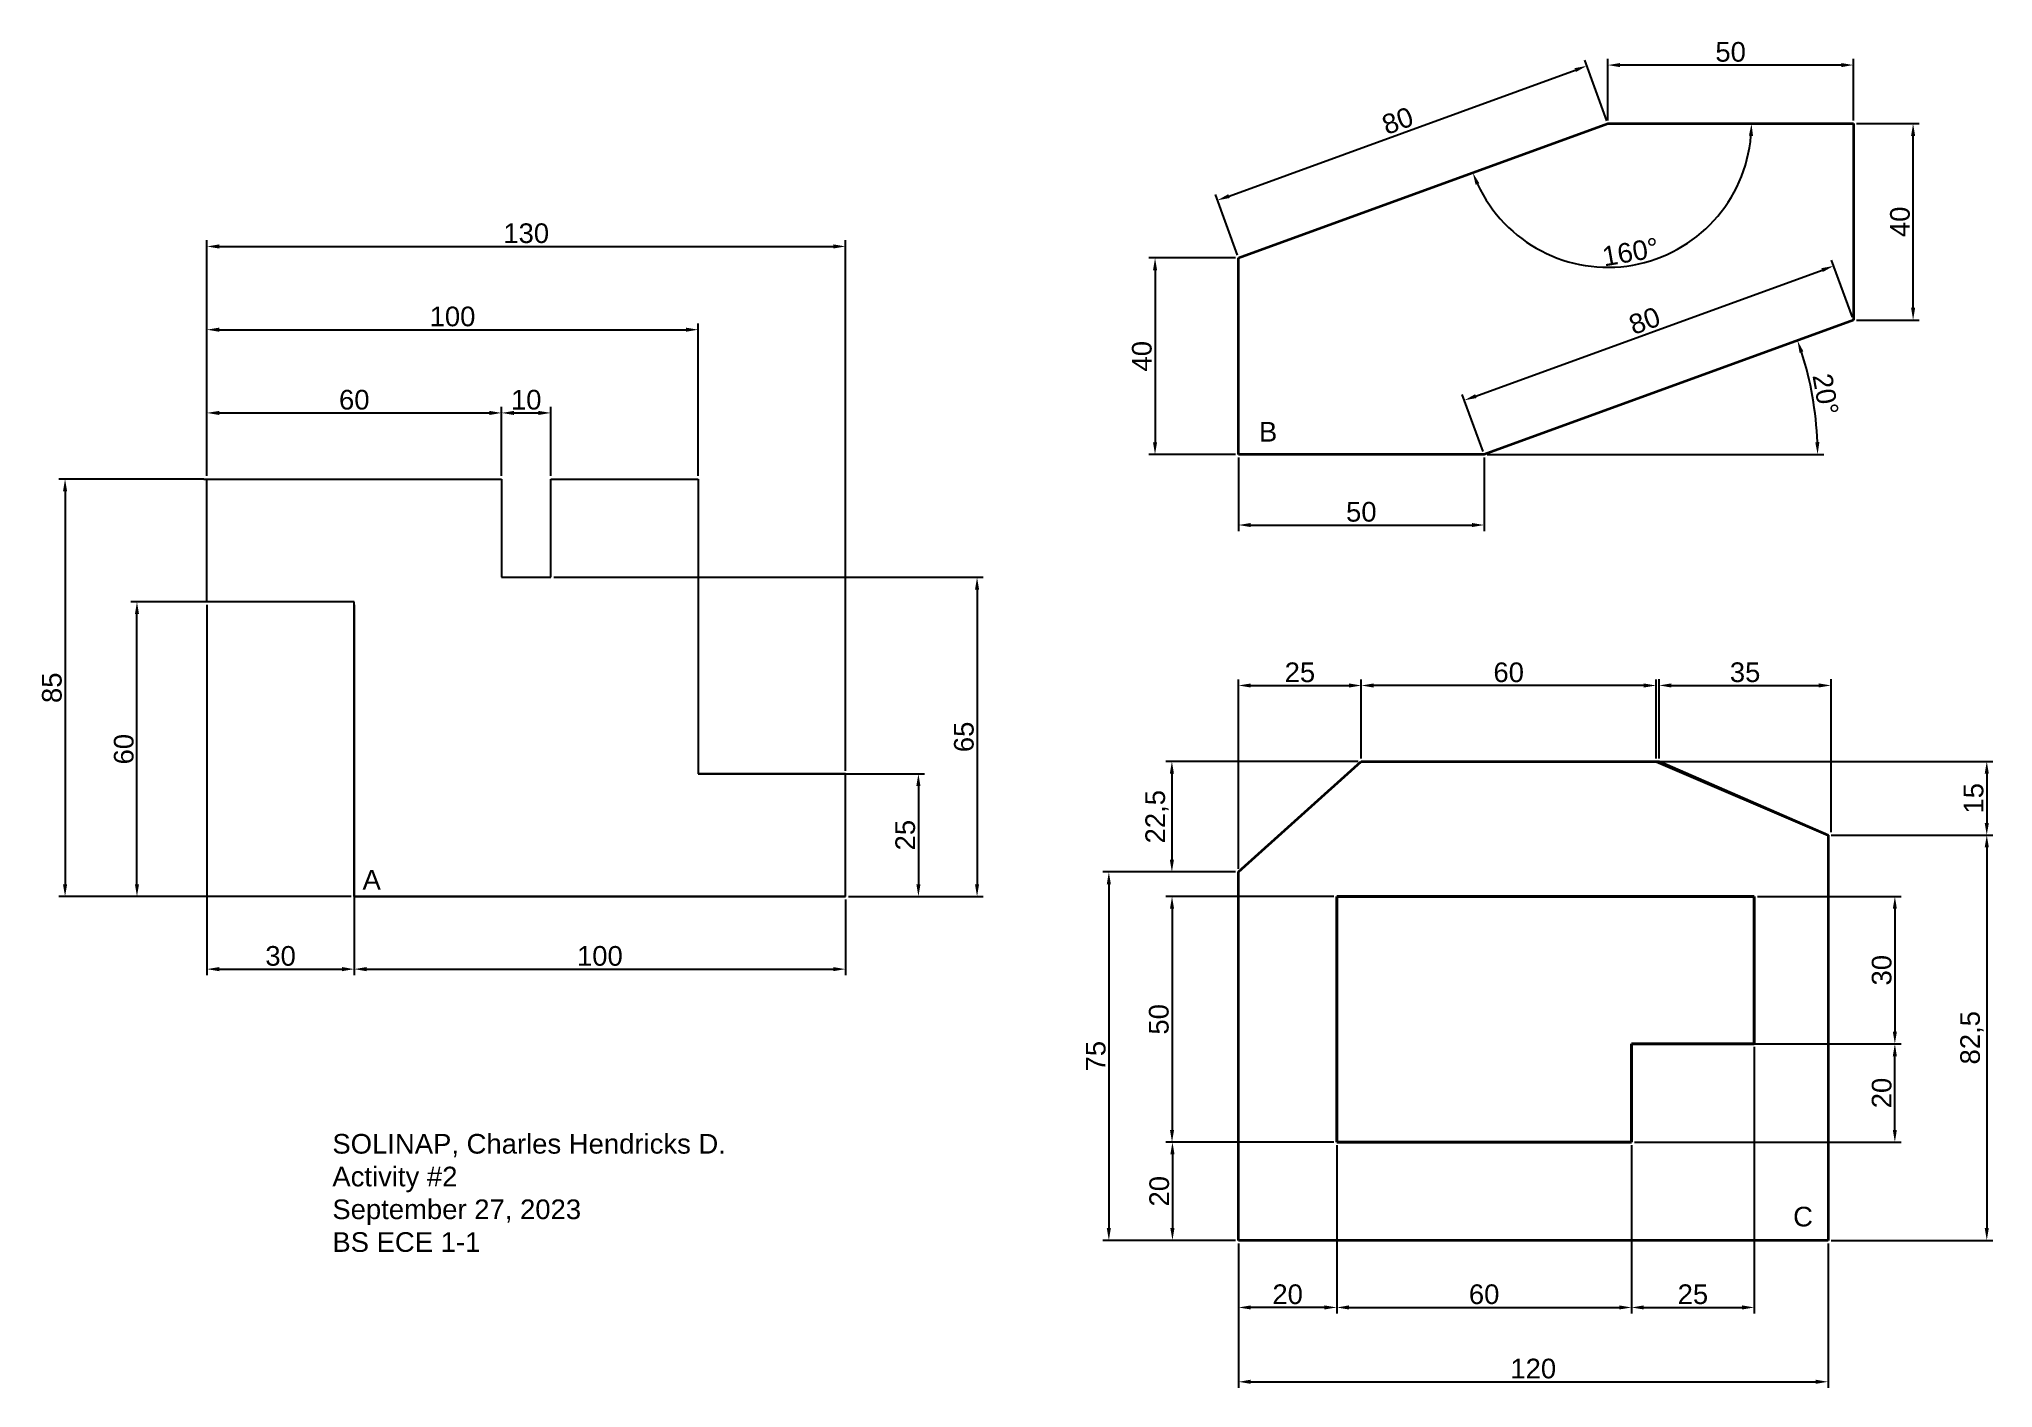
# Model space of a CAD drawing. Header units: millimetres. Extents: x 16 to 414, y 10 to 285.
import ezdxf

# ---------------------------------------------------------------- set-up
doc = ezdxf.new("R2010")
doc.units = ezdxf.units.MM
doc.styles.get("Standard").update_dxf_attribs({"font": 'arial.ttf'})
doc.dimstyles.new('ISO-25', dxfattribs={"dimtxt": 4, "dimasz": 2.5, "dimexe": 1.25, "dimexo": 0.625, "dimtad": 1, "dimtxsty": 'Standard', "dimcen": 2.5, "dimclrd": 4, "dimclre": 4, "dimadec": 0, "dimazin": 0, "dimtfac": 1, "dimtmove": 0, "dimatfit": 3, "dimfxl": 1, "dimarcsym": 0})

# ---------------------------------------------------------------- blocks, each defined once
blk = doc.blocks.new('*D2')
at = {"color": 4, "lineweight": -2}
for p, q in [((79.38, 170), (34.52, 170)), ((35.77, 112.5), (35.77, 167.5)), ((79.38, 110), (34.52, 110))]:
    blk.add_line(p, q, dxfattribs=at)
at = {"color": 4}
for points in [[(36.18, 167.5), (35.35, 167.5), (35.77, 170)], [(35.35, 112.5), (36.18, 112.5), (35.77, 110)]]:
    blk.add_solid(points, dxfattribs=at)
at = {"layer": 'Defpoints', "color": 0}
for p in [(35.77, 170), (80, 170), (80, 110)]:
    blk.add_point(p, dxfattribs=at)
at = {"color": 0, "insert": (33.1, 140), "char_height": 4, "attachment_point": 5, "rotation": 90}
blk.add_mtext('60', dxfattribs=at)
blk = doc.blocks.new('*D3')
at = {"color": 4, "lineweight": -2}
for p, q in [((49.38, 195), (19.88, 195)), ((21.13, 192.5), (21.13, 112.5)), ((49.38, 110), (19.88, 110))]:
    blk.add_line(p, q, dxfattribs=at)
at = {"color": 4}
for points in [[(21.55, 192.5), (20.71, 192.5), (21.13, 195)], [(20.71, 112.5), (21.55, 112.5), (21.13, 110)]]:
    blk.add_solid(points, dxfattribs=at)
at = {"layer": 'Defpoints', "color": 0}
for p in [(50, 195), (21.13, 110), (50, 110)]:
    blk.add_point(p, dxfattribs=at)
at = {"color": 0, "insert": (18.46, 152.5), "char_height": 4, "attachment_point": 5, "rotation": 90}
blk.add_mtext('85', dxfattribs=at)
blk = doc.blocks.new('*D4')
at = {"color": 4, "lineweight": -2}
for p, q in [((50, 169.38), (50, 93.97)), ((80, 169.38), (80, 93.97)), ((52.5, 95.22), (77.5, 95.22))]:
    blk.add_line(p, q, dxfattribs=at)
at = {"color": 4}
for points in [[(52.5, 95.64), (52.5, 94.8), (50, 95.22)], [(77.5, 94.8), (77.5, 95.64), (80, 95.22)]]:
    blk.add_solid(points, dxfattribs=at)
at = {"layer": 'Defpoints', "color": 0}
for p in [(50, 170), (80, 170), (80, 95.22)]:
    blk.add_point(p, dxfattribs=at)
at = {"color": 0, "insert": (65, 97.89), "char_height": 4, "attachment_point": 5}
blk.add_mtext('30', dxfattribs=at)
blk = doc.blocks.new('*D5')
at = {"color": 4, "lineweight": -2}
for p, q in [((80, 109.38), (80, 93.97)), ((180, 109.38), (180, 93.97)), ((82.5, 95.22), (177.5, 95.22))]:
    blk.add_line(p, q, dxfattribs=at)
at = {"color": 4}
for points in [[(82.5, 95.64), (82.5, 94.8), (80, 95.22)], [(177.5, 94.8), (177.5, 95.64), (180, 95.22)]]:
    blk.add_solid(points, dxfattribs=at)
at = {"layer": 'Defpoints', "color": 0}
for p in [(80, 110), (180, 110), (180, 95.22)]:
    blk.add_point(p, dxfattribs=at)
at = {"color": 0, "insert": (130, 97.89), "char_height": 4, "attachment_point": 5}
blk.add_mtext('100', dxfattribs=at)
blk = doc.blocks.new('*D6')
at = {"color": 4, "lineweight": -2}
for p, q in [((180.62, 135), (196.09, 135)), ((194.84, 132.5), (194.84, 112.5)), ((180.62, 110), (196.09, 110))]:
    blk.add_line(p, q, dxfattribs=at)
at = {"color": 4}
for points in [[(195.25, 132.5), (194.42, 132.5), (194.84, 135)], [(194.42, 112.5), (195.25, 112.5), (194.84, 110)]]:
    blk.add_solid(points, dxfattribs=at)
at = {"layer": 'Defpoints', "color": 0}
for p in [(180, 135), (180, 110), (194.84, 110)]:
    blk.add_point(p, dxfattribs=at)
at = {"color": 0, "insert": (192.17, 122.5), "char_height": 4, "attachment_point": 5, "rotation": 90}
blk.add_mtext('25', dxfattribs=at)
blk = doc.blocks.new('*D7')
at = {"color": 4, "lineweight": -2}
for p, q in [((120.62, 175), (208.03, 175)), ((206.78, 172.5), (206.78, 112.5)), ((181.25, 110), (208.03, 110))]:
    blk.add_line(p, q, dxfattribs=at)
at = {"color": 4}
for points in [[(207.19, 172.5), (206.36, 172.5), (206.78, 175)], [(206.36, 112.5), (207.19, 112.5), (206.78, 110)]]:
    blk.add_solid(points, dxfattribs=at)
at = {"layer": 'Defpoints', "color": 0}
for p in [(120, 175), (180.62, 110), (206.78, 110)]:
    blk.add_point(p, dxfattribs=at)
at = {"color": 0, "insert": (204.11, 142.5), "char_height": 4, "attachment_point": 5, "rotation": 90}
blk.add_mtext('65', dxfattribs=at)
blk = doc.blocks.new('*D8')
at = {"color": 4, "lineweight": -2}
for p, q in [((50, 195.62), (50, 209.71)), ((52.5, 208.46), (107.5, 208.46)), ((110, 195.62), (110, 209.71))]:
    blk.add_line(p, q, dxfattribs=at)
at = {"color": 4}
for points in [[(52.5, 208.87), (52.5, 208.04), (50, 208.46)], [(107.5, 208.04), (107.5, 208.87), (110, 208.46)]]:
    blk.add_solid(points, dxfattribs=at)
at = {"layer": 'Defpoints', "color": 0}
for p in [(110, 208.46), (50, 195), (110, 195)]:
    blk.add_point(p, dxfattribs=at)
at = {"color": 0, "insert": (80, 211.12), "char_height": 4, "attachment_point": 5}
blk.add_mtext('60', dxfattribs=at)
blk = doc.blocks.new('*D9')
at = {"color": 4, "lineweight": -2}
for p, q in [((110, 195.62), (110, 209.71)), ((112.5, 208.46), (117.5, 208.46)), ((120, 195.62), (120, 209.71))]:
    blk.add_line(p, q, dxfattribs=at)
at = {"color": 4}
for points in [[(112.5, 208.87), (112.5, 208.04), (110, 208.46)], [(117.5, 208.04), (117.5, 208.87), (120, 208.46)]]:
    blk.add_solid(points, dxfattribs=at)
at = {"layer": 'Defpoints', "color": 0}
for p in [(120, 208.46), (110, 195), (120, 195)]:
    blk.add_point(p, dxfattribs=at)
at = {"color": 0, "insert": (115, 211.12), "char_height": 4, "attachment_point": 5}
blk.add_mtext('10', dxfattribs=at)
blk = doc.blocks.new('*D10')
at = {"color": 4, "lineweight": -2}
for p, q in [((50, 195.62), (50, 226.65)), ((52.5, 225.4), (147.5, 225.4)), ((150, 195.62), (150, 226.65))]:
    blk.add_line(p, q, dxfattribs=at)
at = {"color": 4}
for points in [[(52.5, 225.82), (52.5, 224.99), (50, 225.4)], [(147.5, 224.99), (147.5, 225.82), (150, 225.4)]]:
    blk.add_solid(points, dxfattribs=at)
at = {"layer": 'Defpoints', "color": 0}
for p in [(150, 225.4), (50, 195), (150, 195)]:
    blk.add_point(p, dxfattribs=at)
at = {"color": 0, "insert": (100, 228.07), "char_height": 4, "attachment_point": 5}
blk.add_mtext('100', dxfattribs=at)
blk = doc.blocks.new('*D11')
at = {"color": 4, "lineweight": -2}
for p, q in [((50, 195.62), (50, 243.6)), ((180, 135.62), (180, 243.6)), ((52.5, 242.35), (177.5, 242.35))]:
    blk.add_line(p, q, dxfattribs=at)
at = {"color": 4}
for points in [[(52.5, 242.77), (52.5, 241.93), (50, 242.35)], [(177.5, 241.93), (177.5, 242.77), (180, 242.35)]]:
    blk.add_solid(points, dxfattribs=at)
at = {"layer": 'Defpoints', "color": 0}
for p in [(180, 242.35), (50, 195), (180, 135)]:
    blk.add_point(p, dxfattribs=at)
at = {"color": 0, "insert": (115, 245.02), "char_height": 4, "attachment_point": 5}
blk.add_mtext('130', dxfattribs=at)
blk = doc.blocks.new('*D12')
at = {"color": 4, "lineweight": -2}
for p, q in [((259.38, 240), (241.76, 240)), ((243.01, 237.5), (243.01, 202.5)), ((259.38, 200), (241.76, 200))]:
    blk.add_line(p, q, dxfattribs=at)
at = {"color": 4}
for points in [[(243.43, 237.5), (242.59, 237.5), (243.01, 240)], [(242.59, 202.5), (243.43, 202.5), (243.01, 200)]]:
    blk.add_solid(points, dxfattribs=at)
at = {"layer": 'Defpoints', "color": 0}
for p in [(260, 240), (243.01, 200), (260, 200)]:
    blk.add_point(p, dxfattribs=at)
at = {"color": 0, "lineweight": 35, "insert": (240.34, 220), "char_height": 4, "attachment_point": 5, "rotation": 90}
blk.add_mtext('40', dxfattribs=at)
blk = doc.blocks.new('*D13')
at = {"color": 4, "lineweight": -2}
for p, q in [((260, 199.38), (260, 184.39)), ((310, 199.38), (310, 184.39)), ((262.5, 185.64), (307.5, 185.64))]:
    blk.add_line(p, q, dxfattribs=at)
at = {"color": 4}
for points in [[(262.5, 186.05), (262.5, 185.22), (260, 185.64)], [(307.5, 185.22), (307.5, 186.05), (310, 185.64)]]:
    blk.add_solid(points, dxfattribs=at)
at = {"layer": 'Defpoints', "color": 0}
for p in [(260, 200), (310, 200), (310, 185.64)]:
    blk.add_point(p, dxfattribs=at)
at = {"color": 0, "lineweight": 35, "insert": (285, 188.3), "char_height": 4, "attachment_point": 5}
blk.add_mtext('50', dxfattribs=at)
blk = doc.blocks.new('*D14')
at = {"color": 4, "lineweight": -2}
blk.add_line((310.62, 200), (379.13, 200), dxfattribs=at)
blk.add_arc((310, 200), 67.88, 2.1104, 17.8896, dxfattribs=at)
at = {"color": 4}
for points in [[(374.99, 220.99), (374.2, 220.71), (373.78, 223.21)], [(377.41, 202.49), (378.25, 202.51), (377.88, 200)]]:
    blk.add_solid(points, dxfattribs=at)
at = {"layer": 'Defpoints', "color": 0}
for p in [(385.18, 227.36), (377.42, 207.88), (260, 200), (310, 200), (310, 200)]:
    blk.add_point(p, dxfattribs=at)
at = {"color": 0, "lineweight": 35, "insert": (379.5, 212.25), "char_height": 4, "attachment_point": 5, "rotation": 280}
blk.add_mtext('20%%d', dxfattribs=at)
blk = doc.blocks.new('*D15')
at = {"color": 4, "lineweight": -2}
for p, q in [((384.96, 227.95), (380.73, 239.57)), ((308.33, 211.89), (378.81, 237.54)), ((309.79, 200.59), (305.56, 212.21))]:
    blk.add_line(p, q, dxfattribs=at)
at = {"color": 4}
for points in [[(378.95, 237.15), (378.67, 237.93), (381.16, 238.39)], [(308.19, 212.28), (308.48, 211.49), (305.98, 211.03)]]:
    blk.add_solid(points, dxfattribs=at)
at = {"layer": 'Defpoints', "color": 0}
for p in [(381.16, 238.39), (385.18, 227.36), (310, 200)]:
    blk.add_point(p, dxfattribs=at)
at = {"color": 0, "lineweight": 35, "insert": (342.66, 227.22), "char_height": 4, "attachment_point": 5, "rotation": 20}
blk.add_mtext('80', dxfattribs=at)
blk = doc.blocks.new('*D16')
at = {"color": 4, "lineweight": -2}
for p, q in [((385.8, 267.36), (398.57, 267.36)), ((397.32, 229.86), (397.32, 264.86)), ((385.8, 227.36), (398.57, 227.36))]:
    blk.add_line(p, q, dxfattribs=at)
at = {"color": 4}
for points in [[(397.74, 264.86), (396.91, 264.86), (397.32, 267.36)], [(396.91, 229.86), (397.74, 229.86), (397.32, 227.36)]]:
    blk.add_solid(points, dxfattribs=at)
at = {"layer": 'Defpoints', "color": 0}
for p in [(385.18, 267.36), (397.32, 267.36), (385.18, 227.36)]:
    blk.add_point(p, dxfattribs=at)
at = {"color": 0, "lineweight": 35, "insert": (394.66, 247.36), "char_height": 4, "attachment_point": 5, "rotation": 90}
blk.add_mtext('40', dxfattribs=at)
blk = doc.blocks.new('*D17')
at = {"color": 4, "lineweight": -2}
for p, q in [((335.18, 267.99), (335.18, 280.53)), ((382.68, 279.28), (337.68, 279.28)), ((385.18, 267.99), (385.18, 280.53))]:
    blk.add_line(p, q, dxfattribs=at)
at = {"color": 4}
for points in [[(337.68, 279.69), (337.68, 278.86), (335.18, 279.28)], [(382.68, 278.86), (382.68, 279.69), (385.18, 279.28)]]:
    blk.add_solid(points, dxfattribs=at)
at = {"layer": 'Defpoints', "color": 0}
for p in [(335.18, 279.28), (335.18, 267.36), (385.18, 267.36)]:
    blk.add_point(p, dxfattribs=at)
at = {"color": 0, "lineweight": 35, "insert": (360.18, 281.94), "char_height": 4, "attachment_point": 5}
blk.add_mtext('50', dxfattribs=at)
blk = doc.blocks.new('*D18')
at = {"color": 4, "lineweight": -2}
for p, q in [((334.96, 267.95), (330.47, 280.29)), ((258.07, 252.61), (328.55, 278.26)), ((259.79, 240.59), (255.3, 252.93))]:
    blk.add_line(p, q, dxfattribs=at)
at = {"color": 4}
for points in [[(328.69, 277.87), (328.41, 278.65), (330.9, 279.11)], [(257.93, 253), (258.21, 252.21), (255.72, 251.75)]]:
    blk.add_solid(points, dxfattribs=at)
at = {"layer": 'Defpoints', "color": 0}
for p in [(330.9, 279.11), (335.18, 267.36), (260, 240)]:
    blk.add_point(p, dxfattribs=at)
at = {"color": 0, "lineweight": 35, "insert": (292.4, 267.94), "char_height": 4, "attachment_point": 5, "rotation": 20}
blk.add_mtext('80', dxfattribs=at)
blk = doc.blocks.new('*D19')
at = {"color": 4, "lineweight": -2}
blk.add_arc((335.18, 267.36), 29.25, 204.8982, 355.1018, dxfattribs=at)
at = {"color": 4}
for points in [[(364.74, 264.85), (363.9, 264.88), (364.43, 267.36)], [(309.03, 255.21), (308.26, 254.89), (307.69, 257.36)]]:
    blk.add_solid(points, dxfattribs=at)
at = {"layer": 'Defpoints', "color": 0}
for p in [(335.18, 267.36), (335.18, 267.36), (385.18, 267.36), (260, 240), (326.79, 239.34)]:
    blk.add_point(p, dxfattribs=at)
at = {"color": 0, "lineweight": 35, "insert": (339.79, 241.21), "char_height": 4, "attachment_point": 5, "rotation": 10}
blk.add_mtext('160%%d', dxfattribs=at)
blk = doc.blocks.new('*D20')
at = {"color": 4, "lineweight": -2}
for p, q in [((260, 39.38), (260, 9.96)), ((380, 39.38), (380, 9.96)), ((262.5, 11.21), (377.5, 11.21))]:
    blk.add_line(p, q, dxfattribs=at)
at = {"color": 4}
for points in [[(262.5, 11.63), (262.5, 10.79), (260, 11.21)], [(377.5, 10.79), (377.5, 11.63), (380, 11.21)]]:
    blk.add_solid(points, dxfattribs=at)
at = {"layer": 'Defpoints', "color": 0}
for p in [(260, 40), (380, 40), (380, 11.21)]:
    blk.add_point(p, dxfattribs=at)
at = {"color": 0, "lineweight": 35, "insert": (320, 13.88), "char_height": 4, "attachment_point": 5}
blk.add_mtext('120', dxfattribs=at)
blk = doc.blocks.new('*D21')
at = {"color": 4, "lineweight": -2}
for p, q in [((280, 59.38), (280, 25.09)), ((260, 38.75), (260, 25.09)), ((277.5, 26.34), (262.5, 26.34))]:
    blk.add_line(p, q, dxfattribs=at)
at = {"color": 4}
for points in [[(262.5, 26.76), (262.5, 25.93), (260, 26.34)], [(277.5, 25.93), (277.5, 26.76), (280, 26.34)]]:
    blk.add_solid(points, dxfattribs=at)
at = {"layer": 'Defpoints', "color": 0}
for p in [(280, 60), (260, 39.38), (260, 26.34)]:
    blk.add_point(p, dxfattribs=at)
at = {"color": 0, "lineweight": 35, "insert": (270, 29.01), "char_height": 4, "attachment_point": 5}
blk.add_mtext('20', dxfattribs=at)
blk = doc.blocks.new('*D22')
at = {"color": 4, "lineweight": -2}
for p, q in [((280, 58.75), (280, 25.09)), ((340, 59.38), (340, 25.09)), ((282.5, 26.34), (337.5, 26.34))]:
    blk.add_line(p, q, dxfattribs=at)
at = {"color": 4}
for points in [[(282.5, 26.76), (282.5, 25.93), (280, 26.34)], [(337.5, 25.93), (337.5, 26.76), (340, 26.34)]]:
    blk.add_solid(points, dxfattribs=at)
at = {"layer": 'Defpoints', "color": 0}
for p in [(340, 60), (280, 59.38), (340, 26.34)]:
    blk.add_point(p, dxfattribs=at)
at = {"color": 0, "lineweight": 35, "insert": (310, 29.01), "char_height": 4, "attachment_point": 5}
blk.add_mtext('60', dxfattribs=at)
blk = doc.blocks.new('*D23')
at = {"color": 4, "lineweight": -2}
for p, q in [((365, 79.38), (365, 25.09)), ((340, 59.38), (340, 25.09)), ((342.5, 26.34), (362.5, 26.34))]:
    blk.add_line(p, q, dxfattribs=at)
at = {"color": 4}
for points in [[(342.5, 26.76), (342.5, 25.93), (340, 26.34)], [(362.5, 25.93), (362.5, 26.76), (365, 26.34)]]:
    blk.add_solid(points, dxfattribs=at)
at = {"layer": 'Defpoints', "color": 0}
for p in [(365, 80), (340, 60), (365, 26.34)]:
    blk.add_point(p, dxfattribs=at)
at = {"color": 0, "lineweight": 35, "insert": (352.5, 29.01), "char_height": 4, "attachment_point": 5}
blk.add_mtext('25', dxfattribs=at)
blk = doc.blocks.new('*D24')
at = {"color": 4, "lineweight": -2}
for p, q in [((340.62, 80), (394.86, 80)), ((393.61, 62.5), (393.61, 77.5)), ((340.62, 60), (394.86, 60))]:
    blk.add_line(p, q, dxfattribs=at)
at = {"color": 4}
for points in [[(394.02, 77.5), (393.19, 77.5), (393.61, 80)], [(393.19, 62.5), (394.02, 62.5), (393.61, 60)]]:
    blk.add_solid(points, dxfattribs=at)
at = {"layer": 'Defpoints', "color": 0}
for p in [(340, 80), (393.61, 80), (340, 60)]:
    blk.add_point(p, dxfattribs=at)
at = {"color": 0, "lineweight": 35, "insert": (390.94, 70), "char_height": 4, "attachment_point": 5, "rotation": 90}
blk.add_mtext('20', dxfattribs=at)
blk = doc.blocks.new('*D25')
at = {"color": 4, "lineweight": -2}
for p, q in [((365.62, 110), (394.86, 110)), ((393.61, 107.5), (393.61, 82.5)), ((365.62, 80), (394.86, 80))]:
    blk.add_line(p, q, dxfattribs=at)
at = {"color": 4}
for points in [[(394.02, 107.5), (393.19, 107.5), (393.61, 110)], [(393.19, 82.5), (394.02, 82.5), (393.61, 80)]]:
    blk.add_solid(points, dxfattribs=at)
at = {"layer": 'Defpoints', "color": 0}
for p in [(365, 110), (365, 80), (393.61, 80)]:
    blk.add_point(p, dxfattribs=at)
at = {"color": 0, "lineweight": 35, "insert": (390.94, 95), "char_height": 4, "attachment_point": 5, "rotation": 90}
blk.add_mtext('30', dxfattribs=at)
blk = doc.blocks.new('*D26')
at = {"color": 4, "lineweight": -2}
for p, q in [((380.62, 122.5), (413.57, 122.5)), ((412.32, 120), (412.32, 42.5)), ((380.62, 40), (413.57, 40))]:
    blk.add_line(p, q, dxfattribs=at)
at = {"color": 4}
for points in [[(412.74, 120), (411.9, 120), (412.32, 122.5)], [(411.9, 42.5), (412.74, 42.5), (412.32, 40)]]:
    blk.add_solid(points, dxfattribs=at)
at = {"layer": 'Defpoints', "color": 0}
for p in [(380, 122.5), (380, 40), (412.32, 40)]:
    blk.add_point(p, dxfattribs=at)
at = {"color": 0, "lineweight": 35, "insert": (409.29, 81.25), "char_height": 4, "attachment_point": 5, "rotation": 90}
blk.add_mtext('82,5', dxfattribs=at)
blk = doc.blocks.new('*D27')
at = {"color": 4, "lineweight": -2}
for p, q in [((345.62, 137.5), (413.57, 137.5)), ((412.32, 135), (412.32, 125)), ((380.62, 122.5), (413.57, 122.5))]:
    blk.add_line(p, q, dxfattribs=at)
at = {"color": 4}
for points in [[(412.74, 135), (411.9, 135), (412.32, 137.5)], [(411.9, 125), (412.74, 125), (412.32, 122.5)]]:
    blk.add_solid(points, dxfattribs=at)
at = {"layer": 'Defpoints', "color": 0}
for p in [(345, 137.5), (380, 122.5), (412.32, 122.5)]:
    blk.add_point(p, dxfattribs=at)
at = {"color": 0, "lineweight": 35, "insert": (409.65, 130), "char_height": 4, "attachment_point": 5, "rotation": 90}
blk.add_mtext('15', dxfattribs=at)
blk = doc.blocks.new('*D28')
at = {"color": 4, "lineweight": -2}
for p, q in [((345.62, 138.12), (345.62, 154.23)), ((348.12, 152.98), (378.12, 152.98)), ((380.62, 123.12), (380.62, 154.23))]:
    blk.add_line(p, q, dxfattribs=at)
at = {"color": 4}
for points in [[(348.12, 153.39), (348.12, 152.56), (345.62, 152.98)], [(378.12, 152.56), (378.12, 153.39), (380.62, 152.98)]]:
    blk.add_solid(points, dxfattribs=at)
at = {"layer": 'Defpoints', "color": 0}
for p in [(380.62, 152.98), (345.62, 137.5), (380.62, 122.5)]:
    blk.add_point(p, dxfattribs=at)
at = {"color": 0, "lineweight": 35, "insert": (363.12, 155.64), "char_height": 4, "attachment_point": 5}
blk.add_mtext('35', dxfattribs=at)
blk = doc.blocks.new('*D29')
at = {"color": 4, "lineweight": -2}
for p, q in [((285, 138.12), (285, 154.22)), ((342.5, 152.97), (287.5, 152.97)), ((345, 138.12), (345, 154.22))]:
    blk.add_line(p, q, dxfattribs=at)
at = {"color": 4}
for points in [[(287.5, 153.38), (287.5, 152.55), (285, 152.97)], [(342.5, 152.55), (342.5, 153.38), (345, 152.97)]]:
    blk.add_solid(points, dxfattribs=at)
at = {"layer": 'Defpoints', "color": 0}
for p in [(285, 152.97), (285, 137.5), (345, 137.5)]:
    blk.add_point(p, dxfattribs=at)
at = {"color": 0, "lineweight": 35, "insert": (315, 155.63), "char_height": 4, "attachment_point": 5}
blk.add_mtext('60', dxfattribs=at)
blk = doc.blocks.new('*D30')
at = {"color": 4, "lineweight": -2}
for p, q in [((260, 115.62), (260, 154.22)), ((262.5, 152.97), (282.5, 152.97)), ((285, 138.12), (285, 154.22))]:
    blk.add_line(p, q, dxfattribs=at)
at = {"color": 4}
for points in [[(262.5, 153.38), (262.5, 152.55), (260, 152.97)], [(282.5, 152.55), (282.5, 153.38), (285, 152.97)]]:
    blk.add_solid(points, dxfattribs=at)
at = {"layer": 'Defpoints', "color": 0}
for p in [(285, 152.97), (285, 137.5), (260, 115)]:
    blk.add_point(p, dxfattribs=at)
at = {"color": 0, "lineweight": 35, "insert": (272.5, 155.63), "char_height": 4, "attachment_point": 5}
blk.add_mtext('25', dxfattribs=at)
blk = doc.blocks.new('*D31')
at = {"color": 4, "lineweight": -2}
for p, q in [((284.38, 137.5), (245.19, 137.5)), ((246.44, 135), (246.44, 117.5)), ((259.38, 115), (245.19, 115))]:
    blk.add_line(p, q, dxfattribs=at)
at = {"color": 4}
for points in [[(246.86, 135), (246.02, 135), (246.44, 137.5)], [(246.02, 117.5), (246.86, 117.5), (246.44, 115)]]:
    blk.add_solid(points, dxfattribs=at)
at = {"layer": 'Defpoints', "color": 0}
for p in [(285, 137.5), (246.44, 115), (260, 115)]:
    blk.add_point(p, dxfattribs=at)
at = {"color": 0, "lineweight": 35, "insert": (243.41, 126.25), "char_height": 4, "attachment_point": 5, "rotation": 90}
blk.add_mtext('22,5', dxfattribs=at)
blk = doc.blocks.new('*D32')
at = {"color": 4, "lineweight": -2}
for p, q in [((279.38, 110), (245.22, 110)), ((246.47, 107.5), (246.47, 62.5)), ((279.38, 60), (245.22, 60))]:
    blk.add_line(p, q, dxfattribs=at)
at = {"color": 4}
for points in [[(246.89, 107.5), (246.05, 107.5), (246.47, 110)], [(246.05, 62.5), (246.89, 62.5), (246.47, 60)]]:
    blk.add_solid(points, dxfattribs=at)
at = {"layer": 'Defpoints', "color": 0}
for p in [(280, 110), (246.47, 60), (280, 60)]:
    blk.add_point(p, dxfattribs=at)
at = {"color": 0, "lineweight": 35, "insert": (243.8, 85), "char_height": 4, "attachment_point": 5, "rotation": 90}
blk.add_mtext('50', dxfattribs=at)
blk = doc.blocks.new('*D33')
at = {"color": 4, "lineweight": -2}
for p, q in [((258.75, 115), (232.36, 115)), ((233.61, 112.5), (233.61, 42.5)), ((259.38, 40), (232.36, 40))]:
    blk.add_line(p, q, dxfattribs=at)
at = {"color": 4}
for points in [[(234.02, 112.5), (233.19, 112.5), (233.61, 115)], [(233.19, 42.5), (234.02, 42.5), (233.61, 40)]]:
    blk.add_solid(points, dxfattribs=at)
at = {"layer": 'Defpoints', "color": 0}
for p in [(259.38, 115), (233.61, 40), (260, 40)]:
    blk.add_point(p, dxfattribs=at)
at = {"color": 0, "lineweight": 35, "insert": (230.95, 77.5), "char_height": 4, "attachment_point": 5, "rotation": 90}
blk.add_mtext('75', dxfattribs=at)
blk = doc.blocks.new('*D34')
at = {"color": 4, "lineweight": -2}
for p, q in [((279.38, 60), (245.3, 60)), ((246.55, 57.5), (246.55, 42.5)), ((259.38, 40), (245.3, 40))]:
    blk.add_line(p, q, dxfattribs=at)
at = {"color": 4}
for points in [[(246.97, 57.5), (246.13, 57.5), (246.55, 60)], [(246.13, 42.5), (246.97, 42.5), (246.55, 40)]]:
    blk.add_solid(points, dxfattribs=at)
at = {"layer": 'Defpoints', "color": 0}
for p in [(280, 60), (246.55, 40), (260, 40)]:
    blk.add_point(p, dxfattribs=at)
at = {"color": 0, "lineweight": 35, "insert": (243.88, 50), "char_height": 4, "attachment_point": 5, "rotation": 90}
blk.add_mtext('20', dxfattribs=at)

msp = doc.modelspace()

# ---------------------------------------------------------------- linework, layer by layer
at = {"lineweight": 35}
for p, q in [((260, 240), (335.175, 267.362)), ((335.175, 267.362), (385.175, 267.362)), ((385.175, 267.362), (385.175, 227.362)), ((260, 200), (260, 240)), ((385.175, 227.362), (310, 200)), ((310, 200), (260, 200)), ((260, 200), (260, 200)), ((260, 115), (285, 137.5)), ((260, 115), (285, 137.5)), ((285, 137.5), (345, 137.5)), ((285, 137.5), (345.625, 137.5)), ((345, 137.5), (380, 122.5)), ((345.625, 137.5), (380, 122.5)), ((380, 122.5), (380, 40)), ((380, 122.5), (380, 40)), ((260, 40), (260, 115)), ((260, 40), (260, 115)), ((280, 60), (280, 110)), ((280, 110), (365, 110)), ((365, 110), (280, 110)), ((280, 110), (280, 60)), ((365, 110), (365, 80)), ((365, 80), (365, 110)), ((365, 80), (340, 80)), ((340, 80), (340, 60)), ((340, 60), (340, 80)), ((340, 80), (365, 80)), ((340, 60), (280, 60)), ((280, 60), (340, 60)), ((260, 40), (260, 40)), ((380, 40), (260, 40)), ((380, 40), (260, 40))]:
    msp.add_line(p, q, dxfattribs=at)
for p, q in [((49.375, 195), (110, 195)), ((50, 170), (50, 195)), ((50, 195), (110, 195)), ((50, 170), (50, 195)), ((110, 195), (110, 175)), ((110, 195), (110, 175)), ((120, 175), (120, 195)), ((120, 195), (150, 195)), ((120, 175), (120, 195)), ((120, 195), (150, 195)), ((150, 195), (150, 135)), ((150, 195), (150, 135)), ((110, 175), (120, 175)), ((110, 175), (120, 175)), ((80, 170), (50, 170)), ((80, 170), (50, 170)), ((80, 110), (80, 170)), ((80, 110), (80, 170)), ((180, 135), (150, 135)), ((150, 135), (180.625, 135)), ((180, 110), (180, 135)), ((80, 110), (180, 110)), ((180, 110), (80, 110))]:
    msp.add_line(p, q)

# ---------------------------------------------------------------- texts
at = {"lineweight": 35, "char_height": 4, "attachment_point": 1}
for s, insert, width in [('B', (264.161, 206.622), 12.74617), ('SOLINAP, Charles Hendricks D. \\PActivity #2\\PSeptember 27, 2023\\PBS ECE 1-1', (75.543, 61.664), 161.20089), ('C', (372.896, 46.836), 10.80845)]:
    msp.add_mtext(s, dxfattribs=dict(at, insert=insert, width=width))
at = {"insert": (81.683, 115.418), "char_height": 4, "width": 9.32796, "attachment_point": 1}
msp.add_mtext('A', dxfattribs=at)

# ---------------------------------------------------------------- dimensions: what is measured, and where the dimension line sits
at = {"lineweight": 35}
for base, p1, p2, picture, middle in [((335.175, 279.278), (385.175, 267.362), (335.175, 267.362), '*D17', (360.175, 281.945)), ((310, 185.638), (260, 200), (310, 200), '*D13', (285, 188.305)), ((285, 152.968), (260, 115), (285, 137.5), '*D30', (272.5, 155.635)), ((285, 152.968), (345, 137.5), (285, 137.5), '*D29', (315, 155.635)), ((380.625, 152.977), (345.625, 137.5), (380.625, 122.5), '*D28', (363.125, 155.644)), ((365, 26.342), (340, 60), (365, 80), '*D23', (352.5, 29.009)), ((260, 26.342), (280, 60), (260, 39.375), '*D21', (270, 29.009)), ((340, 26.342), (280, 59.375), (340, 60), '*D22', (310, 29.009)), ((380, 11.209), (260, 40), (380, 40), '*D20', (320, 13.876))]:
    dim = msp.add_linear_dim(base=base, p1=p1, p2=p2, dimstyle='ISO-25', dxfattribs=at)
    dim.commit()
    dim.dimension.update_dxf_attribs({"geometry": picture, "text_midpoint": middle})
for base, p1, p2, angle, picture, middle in [((330.899, 279.112), (260, 240), (335.175, 267.362), 20, '*D18', (292.399, 267.937)), ((397.323, 267.362), (385.175, 227.362), (385.175, 267.362), 90, '*D16', (394.656, 247.362)), ((243.01, 200), (260, 240), (260, 200), 90, '*D12', (240.343, 220)), ((381.16, 238.393), (310, 200), (385.175, 227.362), 200, '*D15', (342.66, 227.218)), ((246.44, 115), (285, 137.5), (260, 115), 90, '*D31', (243.413, 126.25)), ((412.322, 122.5), (345, 137.5), (380, 122.5), 90, '*D27', (409.655, 130)), ((412.322, 40), (380, 122.5), (380, 40), 90, '*D26', (409.295, 81.25)), ((233.606, 40), (259.375, 115), (260, 40), 90, '*D33', (230.947, 77.5)), ((246.471, 60), (280, 110), (280, 60), 90, '*D32', (243.804, 85)), ((393.605, 80), (365, 110), (365, 80), 90, '*D25', (390.938, 95)), ((393.605, 80), (340, 60), (340, 80), 90, '*D24', (390.938, 70)), ((246.549, 40), (280, 60), (260, 40), 90, '*D34', (243.882, 50))]:
    dim = msp.add_linear_dim(base=base, p1=p1, p2=p2, angle=angle, dimstyle='ISO-25', dxfattribs=at)
    dim.commit()
    dim.dimension.update_dxf_attribs({"geometry": picture, "text_midpoint": middle})
for base, line1, line2, picture, middle in [((326.786, 239.338), ((260, 240), (335.175, 267.362)), ((335.175, 267.362), (385.175, 267.362)), '*D19', (339.787, 241.206)), ((377.416, 207.88), ((385.175, 227.362), (310, 200)), ((310, 200), (260, 200)), '*D14', (379.496, 212.254))]:
    dim = msp.add_angular_dim_2l(base=base, line1=line1, line2=line2, dimstyle='ISO-25', dxfattribs=at)
    dim.commit()
    dim.dimension.update_dxf_attribs({"geometry": picture, "text_midpoint": middle})
for base, p1, p2, picture, middle in [((180, 242.351), (50, 195), (180, 135), '*D11', (115, 245.018)), ((150, 225.404), (50, 195), (150, 195), '*D10', (100, 228.071)), ((110, 208.457), (50, 195), (110, 195), '*D8', (80, 211.124)), ((120, 208.457), (110, 195), (120, 195), '*D9', (115, 211.124)), ((80, 95.221), (50, 170), (80, 170), '*D4', (65, 97.888)), ((180, 95.221), (80, 110), (180, 110), '*D5', (130, 97.888))]:
    dim = msp.add_linear_dim(base=base, p1=p1, p2=p2, dimstyle='ISO-25')
    dim.commit()
    dim.dimension.update_dxf_attribs({"geometry": picture, "text_midpoint": middle})
for base, p1, p2, picture, middle in [((21.131, 110), (50, 195), (50, 110), '*D3', (18.464, 152.5)), ((206.776, 110), (120, 175), (180.625, 110), '*D7', (204.109, 142.5)), ((35.767, 170), (80, 110), (80, 170), '*D2', (33.1, 140)), ((194.836, 110), (180, 135), (180, 110), '*D6', (192.169, 122.5))]:
    dim = msp.add_linear_dim(base=base, p1=p1, p2=p2, angle=90, dimstyle='ISO-25')
    dim.commit()
    dim.dimension.update_dxf_attribs({"geometry": picture, "text_midpoint": middle})

doc.saveas('drawing.dxf')
